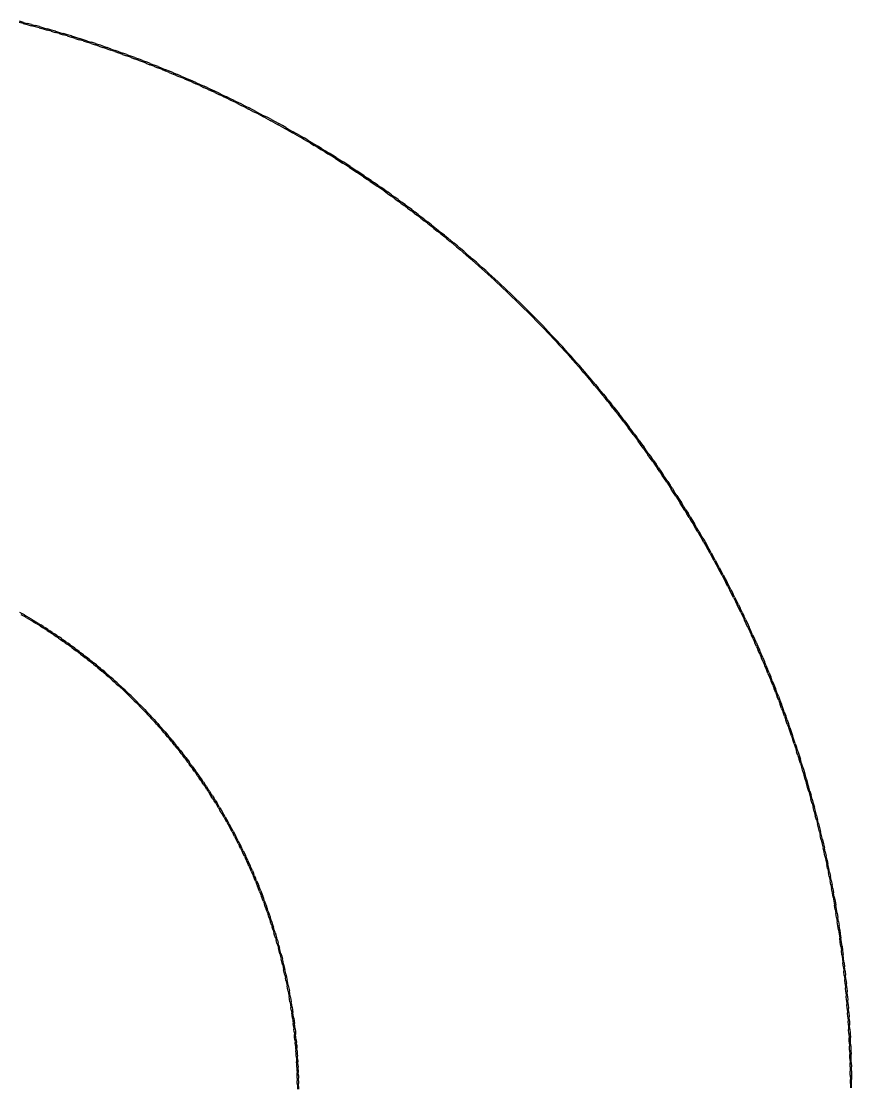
# Model space of a CAD drawing. Header units: metres. Extents: x 0.2 to 42.3, y 0.9 to 39.
# Drawn here: x 39.281 to 39.807, y 14.877 to 15.553 of the extents above; entities that cross this region are included whole.
import ezdxf

# ---------------------------------------------------------------- set-up
doc = ezdxf.new("R2010")
doc.units = ezdxf.units.M
doc.layers.add('BSA_MATERIAL_SECTION', color=7, linetype='Continuous')

msp = doc.modelspace()

# ---------------------------------------------------------------- linework, layer by layer
at = {"layer": 'BSA_MATERIAL_SECTION'}
for p, q in [((39.28204, 15.55239), (39.27948, 15.55306)), ((39.28184, 15.55162), (39.27928, 15.55228)), ((39.28184, 15.55162), (39.2844, 15.55096)), ((39.28204, 15.55239), (39.2846, 15.55173)), ((39.2844, 15.55096), (39.28695, 15.55028)), ((39.28716, 15.55105), (39.2846, 15.55173)), ((39.28951, 15.5496), (39.28695, 15.55028)), ((39.28716, 15.55105), (39.28972, 15.55037)), ((39.29206, 15.5489), (39.28951, 15.5496)), ((39.29227, 15.54967), (39.28972, 15.55037)), ((39.29206, 15.5489), (39.29461, 15.5482)), ((39.29227, 15.54967), (39.29482, 15.54897)), ((39.29461, 15.5482), (39.29715, 15.54748)), ((39.29482, 15.54897), (39.29737, 15.54825)), ((39.29969, 15.54676), (39.29715, 15.54748)), ((39.29991, 15.54753), (39.29737, 15.54825)), ((39.29969, 15.54676), (39.30223, 15.54602)), ((39.30245, 15.54679), (39.29991, 15.54753)), ((39.30245, 15.54679), (39.30499, 15.54605)), ((39.30477, 15.54528), (39.30223, 15.54602)), ((39.30477, 15.54528), (39.3073, 15.54452)), ((39.30499, 15.54605), (39.30753, 15.54529)), ((39.30983, 15.54376), (39.3073, 15.54452)), ((39.31007, 15.54453), (39.30753, 15.54529)), ((39.30983, 15.54376), (39.31236, 15.54299)), ((39.31259, 15.54375), (39.31007, 15.54453)), ((39.31489, 15.54221), (39.31236, 15.54299)), ((39.31259, 15.54375), (39.31512, 15.54297)), ((39.31489, 15.54221), (39.31741, 15.54142)), ((39.31512, 15.54297), (39.31765, 15.54218)), ((39.31993, 15.54062), (39.31741, 15.54142)), ((39.32017, 15.54138), (39.31765, 15.54218)), ((39.31993, 15.54062), (39.32244, 15.5398)), ((39.32269, 15.54057), (39.32017, 15.54138)), ((39.32496, 15.53899), (39.32244, 15.5398)), ((39.32269, 15.54057), (39.3252, 15.53975)), ((39.32772, 15.53891), (39.3252, 15.53975)), ((39.32496, 15.53899), (39.32746, 15.53816)), ((39.32997, 15.53732), (39.32746, 15.53816)), ((39.32772, 15.53891), (39.33023, 15.53808)), ((39.32997, 15.53732), (39.33247, 15.53647)), ((39.33273, 15.53723), (39.33023, 15.53808)), ((39.33498, 15.53562), (39.33247, 15.53647)), ((39.33273, 15.53723), (39.33524, 15.53637)), ((39.33498, 15.53562), (39.33747, 15.53474)), ((39.33773, 15.5355), (39.33524, 15.53637)), ((39.33997, 15.53387), (39.33747, 15.53474)), ((39.33773, 15.5355), (39.34023, 15.53463)), ((39.33997, 15.53387), (39.34245, 15.53298)), ((39.34272, 15.53374), (39.34023, 15.53463)), ((39.34494, 15.53209), (39.34245, 15.53298)), ((39.34272, 15.53374), (39.34522, 15.53284)), ((39.3477, 15.53193), (39.34522, 15.53284)), ((39.34494, 15.53209), (39.34743, 15.53118)), ((39.34991, 15.53027), (39.34743, 15.53118)), ((39.3477, 15.53193), (39.35019, 15.53102)), ((39.34991, 15.53027), (39.35238, 15.52935)), ((39.35266, 15.53009), (39.35019, 15.53102)), ((39.35486, 15.52842), (39.35238, 15.52935)), ((39.35266, 15.53009), (39.35514, 15.52917)), ((39.35486, 15.52842), (39.35732, 15.52747)), ((39.35761, 15.52822), (39.35514, 15.52917)), ((39.35979, 15.52652), (39.35732, 15.52747)), ((39.35761, 15.52822), (39.36008, 15.52727)), ((39.35979, 15.52652), (39.36225, 15.52556)), ((39.36255, 15.5263), (39.36008, 15.52727)), ((39.36255, 15.5263), (39.36501, 15.52534)), ((39.36471, 15.52459), (39.36225, 15.52556)), ((39.36471, 15.52459), (39.36717, 15.52361)), ((39.36746, 15.52435), (39.36501, 15.52534)), ((39.36962, 15.52263), (39.36717, 15.52361)), ((39.36746, 15.52435), (39.36992, 15.52337)), ((39.36962, 15.52263), (39.37207, 15.52162)), ((39.36992, 15.52337), (39.37237, 15.52236)), ((39.37451, 15.52062), (39.37207, 15.52162)), ((39.37482, 15.52136), (39.37237, 15.52236)), ((39.37451, 15.52062), (39.37695, 15.5196)), ((39.37726, 15.52034), (39.37482, 15.52136)), ((39.37939, 15.51858), (39.37695, 15.5196)), ((39.37726, 15.52034), (39.3797, 15.51932)), ((39.38213, 15.51828), (39.3797, 15.51932)), ((39.37939, 15.51858), (39.38182, 15.51754)), ((39.38425, 15.5165), (39.38182, 15.51754)), ((39.38213, 15.51828), (39.38457, 15.51724)), ((39.38425, 15.5165), (39.38667, 15.51545)), ((39.38457, 15.51724), (39.38699, 15.51618)), ((39.38909, 15.51439), (39.38667, 15.51545)), ((39.38942, 15.51512), (39.38699, 15.51618)), ((39.38909, 15.51439), (39.39151, 15.51331)), ((39.39183, 15.51404), (39.38942, 15.51512)), ((39.39392, 15.51224), (39.39151, 15.51331)), ((39.39183, 15.51404), (39.39425, 15.51297)), ((39.39392, 15.51224), (39.39633, 15.51114)), ((39.39425, 15.51297), (39.39666, 15.51187)), ((39.39873, 15.51005), (39.39633, 15.51114)), ((39.39907, 15.51078), (39.39666, 15.51187)), ((39.39873, 15.51005), (39.40113, 15.50894)), ((39.39907, 15.51078), (39.40147, 15.50966)), ((39.40353, 15.50782), (39.40113, 15.50894)), ((39.40387, 15.50855), (39.40147, 15.50966)), ((39.40353, 15.50782), (39.40592, 15.50669)), ((39.40626, 15.50742), (39.40387, 15.50855)), ((39.40831, 15.50556), (39.40592, 15.50669)), ((39.40626, 15.50742), (39.40865, 15.50629)), ((39.40831, 15.50556), (39.41069, 15.50442)), ((39.40865, 15.50629), (39.41104, 15.50514)), ((39.41307, 15.50327), (39.41069, 15.50442)), ((39.41342, 15.50399), (39.41104, 15.50514)), ((39.41307, 15.50327), (39.41544, 15.5021)), ((39.4158, 15.50282), (39.41342, 15.50399)), ((39.41781, 15.50094), (39.41544, 15.5021)), ((39.4158, 15.50282), (39.41817, 15.50165)), ((39.41781, 15.50094), (39.42018, 15.49975)), ((39.42054, 15.50047), (39.41817, 15.50165)), ((39.42254, 15.49857), (39.42018, 15.49975)), ((39.42054, 15.50047), (39.4229, 15.49928)), ((39.4229, 15.49928), (39.42526, 15.49808)), ((39.42254, 15.49857), (39.4249, 15.49737)), ((39.42725, 15.49616), (39.4249, 15.49737)), ((39.42762, 15.49688), (39.42526, 15.49808)), ((39.42725, 15.49616), (39.42959, 15.49495)), ((39.42996, 15.49565), (39.42762, 15.49688)), ((39.43194, 15.49373), (39.42959, 15.49495)), ((39.42996, 15.49565), (39.43231, 15.49443)), ((39.43194, 15.49373), (39.43428, 15.49249)), ((39.43231, 15.49443), (39.43465, 15.4932)), ((39.43661, 15.49125), (39.43428, 15.49249)), ((39.43699, 15.49196), (39.43465, 15.4932)), ((39.43932, 15.4907), (39.43699, 15.49196)), ((39.43661, 15.49125), (39.43894, 15.49)), ((39.44126, 15.48874), (39.43894, 15.49)), ((39.43932, 15.4907), (39.44165, 15.48944)), ((39.44126, 15.48874), (39.44358, 15.48747)), ((39.44165, 15.48944), (39.44397, 15.48817)), ((39.4459, 15.4862), (39.44358, 15.48747)), ((39.44629, 15.4869), (39.44397, 15.48817)), ((39.4459, 15.4862), (39.4482, 15.48491)), ((39.44859, 15.48561), (39.44629, 15.4869)), ((39.44859, 15.48561), (39.4509, 15.48431)), ((39.45051, 15.48362), (39.4482, 15.48491)), ((39.45051, 15.48362), (39.45281, 15.48231)), ((39.4509, 15.48431), (39.4532, 15.48301)), ((39.45511, 15.481), (39.45281, 15.48231)), ((39.4555, 15.4817), (39.4532, 15.48301)), ((39.45511, 15.481), (39.45739, 15.47968)), ((39.45779, 15.48037), (39.4555, 15.4817)), ((39.45968, 15.47835), (39.45739, 15.47968)), ((39.45779, 15.48037), (39.46008, 15.47905)), ((39.46236, 15.4777), (39.46008, 15.47905)), ((39.45968, 15.47835), (39.46196, 15.47701)), ((39.46424, 15.47567), (39.46196, 15.47701)), ((39.46236, 15.4777), (39.46464, 15.47636)), ((39.46424, 15.47567), (39.4665, 15.47431)), ((39.46464, 15.47636), (39.46691, 15.475)), ((39.46877, 15.47295), (39.4665, 15.47431)), ((39.46918, 15.47364), (39.46691, 15.475)), ((39.46877, 15.47295), (39.47103, 15.47158)), ((39.47144, 15.47226), (39.46918, 15.47364)), ((39.47144, 15.47226), (39.4737, 15.47088)), ((39.47328, 15.4702), (39.47103, 15.47158)), ((39.47328, 15.4702), (39.47553, 15.46881)), ((39.4737, 15.47088), (39.47595, 15.46949)), ((39.47778, 15.46742), (39.47553, 15.46881)), ((39.4782, 15.46809), (39.47595, 15.46949)), ((39.48001, 15.46601), (39.47778, 15.46742)), ((39.48044, 15.46668), (39.4782, 15.46809)), ((39.48001, 15.46601), (39.48225, 15.4646)), ((39.48044, 15.46668), (39.48268, 15.46527)), ((39.48268, 15.46527), (39.4849, 15.46384)), ((39.48225, 15.4646), (39.48447, 15.46317)), ((39.4867, 15.46174), (39.48447, 15.46317)), ((39.48713, 15.46241), (39.4849, 15.46384)), ((39.48891, 15.4603), (39.4867, 15.46174)), ((39.48935, 15.46097), (39.48713, 15.46241)), ((39.48891, 15.4603), (39.49113, 15.45886)), ((39.48935, 15.46097), (39.49157, 15.45952)), ((39.49113, 15.45886), (39.49333, 15.4574)), ((39.49157, 15.45952), (39.49377, 15.45806)), ((39.49553, 15.45594), (39.49333, 15.4574)), ((39.49598, 15.4566), (39.49377, 15.45806)), ((39.49772, 15.45446), (39.49553, 15.45594)), ((39.49817, 15.45512), (39.49598, 15.4566)), ((39.49772, 15.45446), (39.49992, 15.45298)), ((39.49817, 15.45512), (39.50037, 15.45364)), ((39.5021, 15.45149), (39.49992, 15.45298)), ((39.50255, 15.45215), (39.50037, 15.45364)), ((39.5021, 15.45149), (39.50428, 15.45)), ((39.50255, 15.45215), (39.50473, 15.45065)), ((39.50428, 15.45), (39.50645, 15.44849)), ((39.50691, 15.44914), (39.50473, 15.45065)), ((39.50862, 15.44698), (39.50645, 15.44849)), ((39.50691, 15.44914), (39.50908, 15.44763)), ((39.51078, 15.44545), (39.50862, 15.44698)), ((39.51124, 15.4461), (39.50908, 15.44763)), ((39.51078, 15.44545), (39.51293, 15.44392)), ((39.51124, 15.4461), (39.5134, 15.44458)), ((39.51293, 15.44392), (39.51508, 15.44238)), ((39.51555, 15.44303), (39.5134, 15.44458)), ((39.51723, 15.44084), (39.51508, 15.44238)), ((39.51555, 15.44303), (39.5177, 15.44149)), ((39.51723, 15.44084), (39.51936, 15.43928)), ((39.51983, 15.43993), (39.5177, 15.44149)), ((39.5215, 15.43772), (39.51936, 15.43928)), ((39.51983, 15.43993), (39.52197, 15.43837)), ((39.5241, 15.43679), (39.52197, 15.43837)), ((39.5215, 15.43772), (39.52362, 15.43615)), ((39.52574, 15.43457), (39.52362, 15.43615)), ((39.5241, 15.43679), (39.52622, 15.43521)), ((39.52574, 15.43457), (39.52785, 15.43298)), ((39.52834, 15.43362), (39.52622, 15.43521)), ((39.52997, 15.43139), (39.52785, 15.43298)), ((39.52834, 15.43362), (39.53045, 15.43203)), ((39.52997, 15.43139), (39.53206, 15.42979)), ((39.53255, 15.43042), (39.53045, 15.43203)), ((39.53416, 15.42818), (39.53206, 15.42979)), ((39.53255, 15.43042), (39.53465, 15.42881)), ((39.53416, 15.42818), (39.53625, 15.42656)), ((39.53674, 15.42719), (39.53465, 15.42881)), ((39.53834, 15.42493), (39.53625, 15.42656)), ((39.53674, 15.42719), (39.53883, 15.42556)), ((39.53834, 15.42493), (39.54041, 15.4233)), ((39.54091, 15.42392), (39.53883, 15.42556)), ((39.54249, 15.42166), (39.54041, 15.4233)), ((39.54091, 15.42392), (39.54298, 15.42228)), ((39.54249, 15.42166), (39.54455, 15.42001)), ((39.54298, 15.42228), (39.54505, 15.42063)), ((39.54661, 15.41835), (39.54455, 15.42001)), ((39.54711, 15.41897), (39.54505, 15.42063)), ((39.54661, 15.41835), (39.54866, 15.41668)), ((39.54916, 15.4173), (39.54711, 15.41897)), ((39.55071, 15.41501), (39.54866, 15.41668)), ((39.54916, 15.4173), (39.55122, 15.41563)), ((39.55071, 15.41501), (39.55275, 15.41333)), ((39.55326, 15.41395), (39.55122, 15.41563)), ((39.55478, 15.41164), (39.55275, 15.41333)), ((39.55326, 15.41395), (39.55529, 15.41226)), ((39.55681, 15.40994), (39.55478, 15.41164)), ((39.55732, 15.41056), (39.55529, 15.41226)), ((39.55681, 15.40994), (39.55883, 15.40824)), ((39.55732, 15.41056), (39.55935, 15.40886)), ((39.55883, 15.40824), (39.56084, 15.40653)), ((39.56136, 15.40714), (39.55935, 15.40886)), ((39.56285, 15.40481), (39.56084, 15.40653)), ((39.56136, 15.40714), (39.56337, 15.40542)), ((39.56285, 15.40481), (39.56485, 15.40308)), ((39.56337, 15.40542), (39.56537, 15.40369)), ((39.56685, 15.40135), (39.56485, 15.40308)), ((39.56738, 15.40196), (39.56537, 15.40369)), ((39.56685, 15.40135), (39.56883, 15.39961)), ((39.56936, 15.40021), (39.56738, 15.40196)), ((39.57082, 15.39786), (39.56883, 15.39961)), ((39.56936, 15.40021), (39.57135, 15.39846)), ((39.57082, 15.39786), (39.57279, 15.3961)), ((39.57135, 15.39846), (39.57332, 15.3967)), ((39.57476, 15.39434), (39.57279, 15.3961)), ((39.5753, 15.39494), (39.57332, 15.3967)), ((39.57476, 15.39434), (39.57672, 15.39257)), ((39.57726, 15.39316), (39.5753, 15.39494)), ((39.57868, 15.39079), (39.57672, 15.39257)), ((39.57726, 15.39316), (39.57922, 15.39138)), ((39.57868, 15.39079), (39.58062, 15.389)), ((39.58117, 15.38959), (39.57922, 15.39138)), ((39.58257, 15.38721), (39.58062, 15.389)), ((39.58117, 15.38959), (39.58311, 15.3878)), ((39.58257, 15.38721), (39.5845, 15.38541)), ((39.58311, 15.3878), (39.58505, 15.38599)), ((39.58643, 15.38361), (39.5845, 15.38541)), ((39.58698, 15.38419), (39.58505, 15.38599)), ((39.5889, 15.38237), (39.58698, 15.38419)), ((39.58643, 15.38361), (39.58835, 15.38179)), ((39.59027, 15.37997), (39.58835, 15.38179)), ((39.5889, 15.38237), (39.59082, 15.38055)), ((39.59027, 15.37997), (39.59217, 15.37813)), ((39.59082, 15.38055), (39.59273, 15.37871)), ((39.59408, 15.3763), (39.59217, 15.37813)), ((39.59463, 15.37687), (39.59273, 15.37871)), ((39.59408, 15.3763), (39.59597, 15.37445)), ((39.59463, 15.37687), (39.59653, 15.37502)), ((39.59786, 15.3726), (39.59597, 15.37445)), ((39.59842, 15.37317), (39.59653, 15.37502)), ((39.59786, 15.3726), (39.59973, 15.37074)), ((39.6003, 15.37131), (39.59842, 15.37317)), ((39.60161, 15.36888), (39.59973, 15.37074)), ((39.6003, 15.37131), (39.60217, 15.36945)), ((39.60161, 15.36888), (39.60347, 15.36701)), ((39.60404, 15.36757), (39.60217, 15.36945)), ((39.60533, 15.36513), (39.60347, 15.36701)), ((39.60404, 15.36757), (39.6059, 15.36569)), ((39.60718, 15.36324), (39.60533, 15.36513)), ((39.6059, 15.36569), (39.60775, 15.3638)), ((39.6096, 15.36191), (39.60775, 15.3638)), ((39.60718, 15.36324), (39.60903, 15.36135)), ((39.60903, 15.36135), (39.61086, 15.35944)), ((39.61144, 15.36), (39.6096, 15.36191)), ((39.61269, 15.35754), (39.61086, 15.35944)), ((39.61144, 15.36), (39.61327, 15.35809)), ((39.61451, 15.35562), (39.61269, 15.35754)), ((39.61327, 15.35809), (39.61509, 15.35617)), ((39.61451, 15.35562), (39.61633, 15.35371)), ((39.61691, 15.35425), (39.61509, 15.35617)), ((39.61633, 15.35371), (39.61814, 15.35177)), ((39.61872, 15.35232), (39.61691, 15.35425)), ((39.61994, 15.34984), (39.61814, 15.35177)), ((39.61872, 15.35232), (39.62053, 15.35039)), ((39.62232, 15.34844), (39.62053, 15.35039)), ((39.61994, 15.34984), (39.62173, 15.3479)), ((39.62352, 15.34595), (39.62173, 15.3479)), ((39.62232, 15.34844), (39.62411, 15.34649)), ((39.6253, 15.34399), (39.62352, 15.34595)), ((39.62589, 15.34453), (39.62411, 15.34649)), ((39.6253, 15.34399), (39.62707, 15.34204)), ((39.62589, 15.34453), (39.62767, 15.34257)), ((39.62707, 15.34204), (39.62883, 15.34006)), ((39.62767, 15.34257), (39.62943, 15.3406)), ((39.63059, 15.33809), (39.62883, 15.34006)), ((39.63119, 15.33862), (39.62943, 15.3406)), ((39.63234, 15.33611), (39.63059, 15.33809)), ((39.63119, 15.33862), (39.63294, 15.33664)), ((39.63468, 15.33465), (39.63294, 15.33664)), ((39.63234, 15.33611), (39.63408, 15.33412)), ((39.63408, 15.33412), (39.63581, 15.33212)), ((39.63642, 15.33265), (39.63468, 15.33465)), ((39.63754, 15.33013), (39.63581, 15.33212)), ((39.63642, 15.33265), (39.63815, 15.33065)), ((39.63926, 15.32811), (39.63754, 15.33013)), ((39.63987, 15.32863), (39.63815, 15.33065)), ((39.63926, 15.32811), (39.64097, 15.3261)), ((39.63987, 15.32863), (39.64158, 15.32662)), ((39.64097, 15.3261), (39.64267, 15.32408)), ((39.64328, 15.32459), (39.64158, 15.32662)), ((39.64437, 15.32206), (39.64267, 15.32408)), ((39.64328, 15.32459), (39.64499, 15.32257)), ((39.64606, 15.32002), (39.64437, 15.32206)), ((39.64499, 15.32257), (39.64667, 15.32053)), ((39.64606, 15.32002), (39.64774, 15.31798)), ((39.64836, 15.31849), (39.64667, 15.32053)), ((39.64774, 15.31798), (39.64941, 15.31593)), ((39.65003, 15.31644), (39.64836, 15.31849)), ((39.65003, 15.31644), (39.6517, 15.31439)), ((39.65108, 15.31388), (39.64941, 15.31593)), ((39.65273, 15.31182), (39.65108, 15.31388)), ((39.65336, 15.31232), (39.6517, 15.31439)), ((39.65273, 15.31182), (39.65439, 15.30976)), ((39.65336, 15.31232), (39.65501, 15.31026)), ((39.65602, 15.30768), (39.65439, 15.30976)), ((39.65665, 15.30818), (39.65501, 15.31026)), ((39.65602, 15.30768), (39.65766, 15.30561)), ((39.65665, 15.30818), (39.65829, 15.3061)), ((39.65766, 15.30561), (39.65928, 15.30352)), ((39.65829, 15.3061), (39.65992, 15.30401)), ((39.66091, 15.30144), (39.65928, 15.30352)), ((39.66154, 15.30192), (39.65992, 15.30401)), ((39.66251, 15.29934), (39.66091, 15.30144)), ((39.66315, 15.29982), (39.66154, 15.30192)), ((39.66251, 15.29934), (39.66412, 15.29724)), ((39.66315, 15.29982), (39.66476, 15.29772)), ((39.66412, 15.29724), (39.66571, 15.29513)), ((39.66476, 15.29772), (39.66635, 15.29561)), ((39.6673, 15.29302), (39.66571, 15.29513)), ((39.66794, 15.29349), (39.66635, 15.29561)), ((39.66887, 15.29089), (39.6673, 15.29302)), ((39.66952, 15.29137), (39.66794, 15.29349)), ((39.66887, 15.29089), (39.67045, 15.28877)), ((39.66952, 15.29137), (39.67109, 15.28924)), ((39.67265, 15.28711), (39.67109, 15.28924)), ((39.67045, 15.28877), (39.67201, 15.28664)), ((39.67357, 15.2845), (39.67201, 15.28664)), ((39.67265, 15.28711), (39.67421, 15.28497)), ((39.67511, 15.28235), (39.67357, 15.2845)), ((39.67421, 15.28497), (39.67576, 15.28282)), ((39.67511, 15.28235), (39.67665, 15.28021)), ((39.6773, 15.28067), (39.67576, 15.28282)), ((39.67665, 15.28021), (39.67818, 15.27805)), ((39.67883, 15.27851), (39.6773, 15.28067)), ((39.6797, 15.27589), (39.67818, 15.27805)), ((39.67883, 15.27851), (39.68036, 15.27635)), ((39.68121, 15.27372), (39.6797, 15.27589)), ((39.68187, 15.27418), (39.68036, 15.27635)), ((39.68121, 15.27372), (39.68272, 15.27155)), ((39.68187, 15.27418), (39.68338, 15.27201)), ((39.68272, 15.27155), (39.68422, 15.26937)), ((39.68488, 15.26982), (39.68338, 15.27201)), ((39.68571, 15.26719), (39.68422, 15.26937)), ((39.68488, 15.26982), (39.68637, 15.26764)), ((39.68571, 15.26719), (39.68719, 15.265)), ((39.68637, 15.26764), (39.68785, 15.26544)), ((39.68866, 15.26281), (39.68719, 15.265)), ((39.68933, 15.26325), (39.68785, 15.26544)), ((39.69012, 15.2606), (39.68866, 15.26281)), ((39.69079, 15.26104), (39.68933, 15.26325)), ((39.69012, 15.2606), (39.69158, 15.2584)), ((39.69079, 15.26104), (39.69225, 15.25884)), ((39.69158, 15.2584), (39.69303, 15.25618)), ((39.6937, 15.25662), (39.69225, 15.25884)), ((39.69447, 15.25397), (39.69303, 15.25618)), ((39.6937, 15.25662), (39.69514, 15.2544)), ((39.6959, 15.25175), (39.69447, 15.25397)), ((39.69657, 15.25218), (39.69514, 15.2544)), ((39.6959, 15.25175), (39.69732, 15.24952)), ((39.69657, 15.25218), (39.698, 15.24995)), ((39.69732, 15.24952), (39.69873, 15.24728)), ((39.698, 15.24995), (39.69941, 15.24771)), ((39.70014, 15.24505), (39.69873, 15.24728)), ((39.70082, 15.24547), (39.69941, 15.24771)), ((39.70154, 15.2428), (39.70014, 15.24505)), ((39.70222, 15.24322), (39.70082, 15.24547)), ((39.70154, 15.2428), (39.70293, 15.24056)), ((39.70222, 15.24322), (39.70361, 15.24098)), ((39.7043, 15.2383), (39.70293, 15.24056)), ((39.70499, 15.23872), (39.70361, 15.24098)), ((39.7043, 15.2383), (39.70568, 15.23604)), ((39.70499, 15.23872), (39.70637, 15.23646)), ((39.70568, 15.23604), (39.70704, 15.23378)), ((39.70637, 15.23646), (39.70773, 15.23419)), ((39.7084, 15.23151), (39.70704, 15.23378)), ((39.70909, 15.23192), (39.70773, 15.23419)), ((39.70974, 15.22923), (39.7084, 15.23151)), ((39.71043, 15.22964), (39.70909, 15.23192)), ((39.70974, 15.22923), (39.71108, 15.22695)), ((39.71043, 15.22964), (39.71177, 15.22736)), ((39.71108, 15.22695), (39.71241, 15.22467)), ((39.7131, 15.22507), (39.71177, 15.22736)), ((39.71373, 15.22238), (39.71241, 15.22467)), ((39.7131, 15.22507), (39.71442, 15.22278)), ((39.71373, 15.22238), (39.71504, 15.22008)), ((39.71442, 15.22278), (39.71573, 15.22048)), ((39.71634, 15.21778), (39.71504, 15.22008)), ((39.71704, 15.21818), (39.71573, 15.22048)), ((39.71763, 15.21548), (39.71634, 15.21778)), ((39.71833, 15.21587), (39.71704, 15.21818)), ((39.71763, 15.21548), (39.71892, 15.21317)), ((39.71833, 15.21587), (39.71962, 15.21356)), ((39.7202, 15.21085), (39.71892, 15.21317)), ((39.7209, 15.21124), (39.71962, 15.21356)), ((39.7202, 15.21085), (39.72147, 15.20854)), ((39.7209, 15.21124), (39.72217, 15.20892)), ((39.72147, 15.20854), (39.72272, 15.20621)), ((39.72343, 15.20659), (39.72217, 15.20892)), ((39.72398, 15.20388), (39.72272, 15.20621)), ((39.72343, 15.20659), (39.72468, 15.20426)), ((39.72522, 15.20155), (39.72398, 15.20388)), ((39.72592, 15.20192), (39.72468, 15.20426)), ((39.72522, 15.20155), (39.72645, 15.19921)), ((39.72592, 15.20192), (39.72716, 15.19958)), ((39.72645, 15.19921), (39.72767, 15.19687)), ((39.72716, 15.19958), (39.72838, 15.19724)), ((39.72889, 15.19452), (39.72767, 15.19687)), ((39.7296, 15.19489), (39.72838, 15.19724)), ((39.72889, 15.19452), (39.73009, 15.19217)), ((39.73081, 15.19253), (39.7296, 15.19489)), ((39.7313, 15.18981), (39.73009, 15.19217)), ((39.73081, 15.19253), (39.73201, 15.19018)), ((39.73248, 15.18745), (39.7313, 15.18981)), ((39.73319, 15.18781), (39.73201, 15.19018)), ((39.73319, 15.18781), (39.73438, 15.18544)), ((39.73248, 15.18745), (39.73366, 15.18509)), ((39.73366, 15.18509), (39.73483, 15.18272)), ((39.73555, 15.18307), (39.73438, 15.18544)), ((39.736, 15.18034), (39.73483, 15.18272)), ((39.73555, 15.18307), (39.73671, 15.18069)), ((39.27962, 15.17817), (39.28113, 15.1773)), ((39.28223, 15.17574), (39.28073, 15.17661)), ((39.28264, 15.17643), (39.28113, 15.1773)), ((39.28373, 15.17486), (39.28223, 15.17574)), ((39.28264, 15.17643), (39.28414, 15.17555)), ((39.28373, 15.17486), (39.28523, 15.17398)), ((39.28564, 15.17467), (39.28414, 15.17555)), ((39.28713, 15.17377), (39.28564, 15.17467)), ((39.73714, 15.17796), (39.736, 15.18034)), ((39.73786, 15.17831), (39.73671, 15.18069)), ((39.73714, 15.17796), (39.73829, 15.17558)), ((39.73786, 15.17831), (39.73901, 15.17593)), ((39.73829, 15.17558), (39.73942, 15.17319)), ((39.74014, 15.17353), (39.73901, 15.17593)), ((39.28523, 15.17398), (39.28671, 15.17309)), ((39.2882, 15.17219), (39.28671, 15.17309)), ((39.28713, 15.17377), (39.28862, 15.17287)), ((39.2882, 15.17219), (39.28968, 15.17128)), ((39.28862, 15.17287), (39.2901, 15.17196)), ((39.29116, 15.17037), (39.28968, 15.17128)), ((39.29158, 15.17105), (39.2901, 15.17196)), ((39.29263, 15.16945), (39.29116, 15.17037)), ((39.29158, 15.17105), (39.29305, 15.17012)), ((39.29263, 15.16945), (39.2941, 15.16852)), ((39.29453, 15.1692), (39.29305, 15.17012)), ((39.2941, 15.16852), (39.29556, 15.16758)), ((39.29453, 15.1692), (39.29599, 15.16826)), ((39.29702, 15.16664), (39.29556, 15.16758)), ((39.29745, 15.16731), (39.29599, 15.16826)), ((39.29745, 15.16731), (39.29891, 15.16636)), ((39.74055, 15.1708), (39.73942, 15.17319)), ((39.74014, 15.17353), (39.74128, 15.17114)), ((39.74166, 15.16841), (39.74055, 15.1708)), ((39.74128, 15.17114), (39.74239, 15.16874)), ((39.74166, 15.16841), (39.74278, 15.16601)), ((39.7435, 15.16634), (39.74239, 15.16874)), ((39.29702, 15.16664), (39.29847, 15.16569)), ((39.29992, 15.16474), (39.29847, 15.16569)), ((39.30036, 15.1654), (39.29891, 15.16636)), ((39.30136, 15.16377), (39.29992, 15.16474)), ((39.30036, 15.1654), (39.3018, 15.16443)), ((39.30136, 15.16377), (39.3028, 15.1628)), ((39.30325, 15.16346), (39.3018, 15.16443)), ((39.30423, 15.16182), (39.3028, 15.1628)), ((39.30325, 15.16346), (39.30468, 15.16248)), ((39.30423, 15.16182), (39.30566, 15.16084)), ((39.30612, 15.16149), (39.30468, 15.16248)), ((39.30566, 15.16084), (39.30708, 15.15984)), ((39.30612, 15.16149), (39.30754, 15.1605)), ((39.30897, 15.1595), (39.30754, 15.1605)), ((39.74278, 15.16601), (39.74387, 15.1636)), ((39.7446, 15.16393), (39.7435, 15.16634)), ((39.74496, 15.1612), (39.74387, 15.1636)), ((39.7446, 15.16393), (39.74569, 15.16152)), ((39.74496, 15.1612), (39.74604, 15.15878)), ((39.74677, 15.15911), (39.74569, 15.16152)), ((39.3085, 15.15884), (39.30708, 15.15984)), ((39.3085, 15.15884), (39.30991, 15.15783)), ((39.30897, 15.1595), (39.31038, 15.15848)), ((39.31133, 15.15682), (39.30991, 15.15783)), ((39.31179, 15.15747), (39.31038, 15.15848)), ((39.31273, 15.1558), (39.31133, 15.15682)), ((39.31179, 15.15747), (39.3132, 15.15644)), ((39.31273, 15.1558), (39.31413, 15.15477)), ((39.3146, 15.15542), (39.3132, 15.15644)), ((39.31413, 15.15477), (39.31552, 15.15374)), ((39.3146, 15.15542), (39.316, 15.15438)), ((39.31691, 15.1527), (39.31552, 15.15374)), ((39.31739, 15.15334), (39.316, 15.15438)), ((39.74711, 15.15637), (39.74604, 15.15878)), ((39.74677, 15.15911), (39.74785, 15.15669)), ((39.74711, 15.15637), (39.74817, 15.15394)), ((39.74785, 15.15669), (39.74891, 15.15426)), ((39.74923, 15.15152), (39.74817, 15.15394)), ((39.74996, 15.15184), (39.74891, 15.15426)), ((39.31829, 15.15164), (39.31691, 15.1527)), ((39.31739, 15.15334), (39.31878, 15.15228)), ((39.31829, 15.15164), (39.31967, 15.15059)), ((39.32016, 15.15123), (39.31878, 15.15228)), ((39.31967, 15.15059), (39.32104, 15.14953)), ((39.32016, 15.15123), (39.32153, 15.15016)), ((39.32241, 15.14846), (39.32104, 15.14953)), ((39.32291, 15.14909), (39.32153, 15.15016)), ((39.32241, 15.14846), (39.32377, 15.14738)), ((39.32427, 15.14801), (39.32291, 15.14909)), ((39.32513, 15.1463), (39.32377, 15.14738)), ((39.32427, 15.14801), (39.32563, 15.14693)), ((39.32563, 15.14693), (39.32698, 15.14583)), ((39.74923, 15.15152), (39.75027, 15.14909)), ((39.751, 15.14941), (39.74996, 15.15184)), ((39.75131, 15.14666), (39.75027, 15.14909)), ((39.751, 15.14941), (39.75204, 15.14697)), ((39.75307, 15.14453), (39.75204, 15.14697)), ((39.32648, 15.14521), (39.32513, 15.1463)), ((39.32648, 15.14521), (39.32783, 15.14412)), ((39.32833, 15.14474), (39.32698, 15.14583)), ((39.32917, 15.14301), (39.32783, 15.14412)), ((39.32833, 15.14474), (39.32968, 15.14363)), ((39.32917, 15.14301), (39.3305, 15.1419)), ((39.33102, 15.14252), (39.32968, 15.14363)), ((39.3305, 15.1419), (39.33183, 15.14078)), ((39.33102, 15.14252), (39.33235, 15.1414)), ((39.33316, 15.13967), (39.33183, 15.14078)), ((39.33368, 15.14027), (39.33235, 15.1414)), ((39.33499, 15.13914), (39.33368, 15.14027)), ((39.75131, 15.14666), (39.75233, 15.14422)), ((39.75335, 15.14178), (39.75233, 15.14422)), ((39.75307, 15.14453), (39.75409, 15.14209)), ((39.75435, 15.13934), (39.75335, 15.14178)), ((39.75509, 15.13964), (39.75409, 15.14209)), ((39.33447, 15.13853), (39.33316, 15.13967)), ((39.33447, 15.13853), (39.33579, 15.1374)), ((39.33499, 15.13914), (39.33631, 15.138)), ((39.33709, 15.13625), (39.33579, 15.1374)), ((39.33631, 15.138), (39.33762, 15.13686)), ((39.33709, 15.13625), (39.3384, 15.13511)), ((39.33893, 15.13571), (39.33762, 15.13686)), ((39.3384, 15.13511), (39.33969, 15.13395)), ((39.33893, 15.13571), (39.34022, 15.13455)), ((39.34098, 15.13279), (39.33969, 15.13395)), ((39.34152, 15.13339), (39.34022, 15.13455)), ((39.75435, 15.13934), (39.75535, 15.13689)), ((39.75509, 15.13964), (39.7561, 15.13719)), ((39.75535, 15.13689), (39.75634, 15.13444)), ((39.75708, 15.13474), (39.7561, 15.13719)), ((39.75732, 15.13199), (39.75634, 15.13444)), ((39.75708, 15.13474), (39.75806, 15.13228)), ((39.34098, 15.13279), (39.34226, 15.13162)), ((39.3428, 15.13221), (39.34152, 15.13339)), ((39.34354, 15.13045), (39.34226, 15.13162)), ((39.3428, 15.13221), (39.34409, 15.13104)), ((39.34481, 15.12927), (39.34354, 15.13045)), ((39.34409, 15.13104), (39.34536, 15.12985)), ((39.34481, 15.12927), (39.34608, 15.12808)), ((39.34663, 15.12866), (39.34536, 15.12985)), ((39.34734, 15.12689), (39.34608, 15.12808)), ((39.34663, 15.12866), (39.34789, 15.12746)), ((39.34734, 15.12689), (39.3486, 15.12569)), ((39.34915, 15.12627), (39.34789, 15.12746)), ((39.75732, 15.13199), (39.75829, 15.12953)), ((39.75806, 15.13228), (39.75903, 15.12982)), ((39.75925, 15.12707), (39.75829, 15.12953)), ((39.76, 15.12735), (39.75903, 15.12982)), ((39.75925, 15.12707), (39.7602, 15.1246)), ((39.76095, 15.12488), (39.76, 15.12735)), ((39.34984, 15.12448), (39.3486, 15.12569)), ((39.3504, 15.12505), (39.34915, 15.12627)), ((39.34984, 15.12448), (39.35109, 15.12327)), ((39.3504, 15.12505), (39.35165, 15.12384)), ((39.35232, 15.12205), (39.35109, 15.12327)), ((39.35165, 15.12384), (39.35288, 15.12262)), ((39.35232, 15.12205), (39.35356, 15.12083)), ((39.35412, 15.12139), (39.35288, 15.12262)), ((39.35478, 15.11959), (39.35356, 15.12083)), ((39.35534, 15.12016), (39.35412, 15.12139)), ((39.35534, 15.12016), (39.35657, 15.11892)), ((39.76114, 15.12213), (39.7602, 15.1246)), ((39.76095, 15.12488), (39.76189, 15.12241)), ((39.76114, 15.12213), (39.76207, 15.11965)), ((39.76189, 15.12241), (39.76282, 15.11994)), ((39.76375, 15.11746), (39.76282, 15.11994)), ((39.35478, 15.11959), (39.356, 15.11836)), ((39.35721, 15.11712), (39.356, 15.11836)), ((39.35657, 15.11892), (39.35778, 15.11767)), ((39.35721, 15.11712), (39.35842, 15.11587)), ((39.35899, 15.11642), (39.35778, 15.11767)), ((39.35961, 15.11461), (39.35842, 15.11587)), ((39.35899, 15.11642), (39.36019, 15.11516)), ((39.35961, 15.11461), (39.36081, 15.11335)), ((39.36139, 15.1139), (39.36019, 15.11516)), ((39.36199, 15.11209), (39.36081, 15.11335)), ((39.36139, 15.1139), (39.36258, 15.11263)), ((39.763, 15.11718), (39.76207, 15.11965)), ((39.763, 15.11718), (39.76391, 15.1147)), ((39.76466, 15.11497), (39.76375, 15.11746)), ((39.76482, 15.11222), (39.76391, 15.1147)), ((39.76466, 15.11497), (39.76557, 15.11249)), ((39.36199, 15.11209), (39.36318, 15.11082)), ((39.36376, 15.11136), (39.36258, 15.11263)), ((39.36435, 15.10953), (39.36318, 15.11082)), ((39.36494, 15.11007), (39.36376, 15.11136)), ((39.36435, 15.10953), (39.36552, 15.10825)), ((39.36494, 15.11007), (39.36611, 15.10879)), ((39.36668, 15.10696), (39.36552, 15.10825)), ((39.36727, 15.1075), (39.36611, 15.10879)), ((39.36668, 15.10696), (39.36784, 15.10567)), ((39.36727, 15.1075), (39.36843, 15.1062)), ((39.76482, 15.11222), (39.76571, 15.10973)), ((39.76646, 15.11), (39.76557, 15.11249)), ((39.7666, 15.10724), (39.76571, 15.10973)), ((39.76646, 15.11), (39.76735, 15.10751)), ((39.7666, 15.10724), (39.76747, 15.10474)), ((39.76823, 15.10501), (39.76735, 15.10751)), ((39.36898, 15.10436), (39.36784, 15.10567)), ((39.36843, 15.1062), (39.36958, 15.10489)), ((39.36898, 15.10436), (39.37013, 15.10306)), ((39.37073, 15.10359), (39.36958, 15.10489)), ((39.37126, 15.10174), (39.37013, 15.10306)), ((39.37187, 15.10227), (39.37073, 15.10359)), ((39.37126, 15.10174), (39.37239, 15.10043)), ((39.37187, 15.10227), (39.373, 15.10095)), ((39.37351, 15.0991), (39.37239, 15.10043)), ((39.373, 15.10095), (39.37412, 15.09962)), ((39.37525, 15.09829), (39.37412, 15.09962)), ((39.76834, 15.10225), (39.76747, 15.10474)), ((39.76823, 15.10501), (39.7691, 15.10251)), ((39.7692, 15.09975), (39.76834, 15.10225)), ((39.7691, 15.10251), (39.76995, 15.1)), ((39.7692, 15.09975), (39.77005, 15.09724)), ((39.77081, 15.0975), (39.76995, 15.1)), ((39.37351, 15.0991), (39.37463, 15.09778)), ((39.37574, 15.09644), (39.37463, 15.09778)), ((39.37635, 15.09695), (39.37525, 15.09829)), ((39.37574, 15.09644), (39.37684, 15.0951)), ((39.37635, 15.09695), (39.37746, 15.09561)), ((39.37794, 15.09375), (39.37684, 15.0951)), ((39.37746, 15.09561), (39.37856, 15.09426)), ((39.37794, 15.09375), (39.37903, 15.0924)), ((39.37965, 15.0929), (39.37856, 15.09426)), ((39.37965, 15.0929), (39.38074, 15.09154)), ((39.77088, 15.09474), (39.77005, 15.09724)), ((39.77164, 15.09499), (39.77081, 15.0975)), ((39.77088, 15.09474), (39.77172, 15.09223)), ((39.77164, 15.09499), (39.77248, 15.09248)), ((39.38011, 15.09104), (39.37903, 15.0924)), ((39.38011, 15.09104), (39.38119, 15.08968)), ((39.38182, 15.09018), (39.38074, 15.09154)), ((39.38225, 15.08831), (39.38119, 15.08968)), ((39.38182, 15.09018), (39.38289, 15.08881)), ((39.38225, 15.08831), (39.38332, 15.08694)), ((39.38395, 15.08743), (39.38289, 15.08881)), ((39.38437, 15.08556), (39.38332, 15.08694)), ((39.38501, 15.08605), (39.38395, 15.08743)), ((39.38501, 15.08605), (39.38606, 15.08467)), ((39.77172, 15.09223), (39.77253, 15.08971)), ((39.77329, 15.08996), (39.77248, 15.09248)), ((39.77335, 15.0872), (39.77253, 15.08971)), ((39.77329, 15.08996), (39.77411, 15.08744)), ((39.77335, 15.0872), (39.77414, 15.08468)), ((39.77411, 15.08744), (39.77491, 15.08492)), ((39.38437, 15.08556), (39.38542, 15.08418)), ((39.38646, 15.08279), (39.38542, 15.08418)), ((39.38606, 15.08467), (39.3871, 15.08327)), ((39.38646, 15.08279), (39.3875, 15.0814)), ((39.38814, 15.08188), (39.3871, 15.08327)), ((39.38853, 15.08), (39.3875, 15.0814)), ((39.38917, 15.08047), (39.38814, 15.08188)), ((39.38853, 15.08), (39.38955, 15.0786)), ((39.38917, 15.08047), (39.3902, 15.07907)), ((39.77494, 15.08216), (39.77414, 15.08468)), ((39.7757, 15.0824), (39.77491, 15.08492)), ((39.77494, 15.08216), (39.77571, 15.07963)), ((39.77648, 15.07987), (39.7757, 15.0824)), ((39.77649, 15.07711), (39.77571, 15.07963)), ((39.77648, 15.07987), (39.77726, 15.07734)), ((39.39056, 15.07719), (39.38955, 15.0786)), ((39.3902, 15.07907), (39.39121, 15.07765)), ((39.39056, 15.07719), (39.39157, 15.07578)), ((39.39222, 15.07624), (39.39121, 15.07765)), ((39.39257, 15.07435), (39.39157, 15.07578)), ((39.39322, 15.07481), (39.39222, 15.07624)), ((39.39257, 15.07435), (39.39356, 15.07293)), ((39.39322, 15.07481), (39.39422, 15.07339)), ((39.39455, 15.0715), (39.39356, 15.07293)), ((39.39422, 15.07339), (39.39521, 15.07195)), ((39.77649, 15.07711), (39.77725, 15.07457)), ((39.77801, 15.07204), (39.77725, 15.07457)), ((39.77726, 15.07734), (39.77802, 15.0748)), ((39.77877, 15.07227), (39.77802, 15.0748)), ((39.39455, 15.0715), (39.39553, 15.07007)), ((39.39619, 15.07052), (39.39521, 15.07195)), ((39.3965, 15.06863), (39.39553, 15.07007)), ((39.39619, 15.07052), (39.39716, 15.06908)), ((39.3965, 15.06863), (39.39746, 15.06719)), ((39.39813, 15.06763), (39.39716, 15.06908)), ((39.39842, 15.06574), (39.39746, 15.06719)), ((39.39813, 15.06763), (39.39909, 15.06618)), ((39.40004, 15.06472), (39.39909, 15.06618)), ((39.77801, 15.07204), (39.77875, 15.0695)), ((39.77948, 15.06697), (39.77875, 15.0695)), ((39.77877, 15.07227), (39.77951, 15.06973)), ((39.7802, 15.06442), (39.77948, 15.06697)), ((39.78025, 15.06719), (39.77951, 15.06973)), ((39.78097, 15.06464), (39.78025, 15.06719)), ((39.39842, 15.06574), (39.39937, 15.06429)), ((39.39937, 15.06429), (39.40031, 15.06283)), ((39.40004, 15.06472), (39.40098, 15.06326)), ((39.40125, 15.06137), (39.40031, 15.06283)), ((39.40192, 15.0618), (39.40098, 15.06326)), ((39.40217, 15.0599), (39.40125, 15.06137)), ((39.40192, 15.0618), (39.40285, 15.06033)), ((39.40217, 15.0599), (39.4031, 15.05843)), ((39.40378, 15.05885), (39.40285, 15.06033)), ((39.7802, 15.06442), (39.78092, 15.06188)), ((39.78092, 15.06188), (39.78162, 15.05933)), ((39.78097, 15.06464), (39.78169, 15.06209)), ((39.78232, 15.05678), (39.78162, 15.05933)), ((39.78239, 15.05954), (39.78169, 15.06209)), ((39.78239, 15.05954), (39.7831, 15.05699)), ((39.40401, 15.05695), (39.4031, 15.05843)), ((39.40378, 15.05885), (39.40469, 15.05737)), ((39.40401, 15.05695), (39.40492, 15.05547)), ((39.4056, 15.05589), (39.40469, 15.05737)), ((39.40581, 15.05399), (39.40492, 15.05547)), ((39.4065, 15.0544), (39.4056, 15.05589)), ((39.40581, 15.05399), (39.40671, 15.0525)), ((39.4065, 15.0544), (39.4074, 15.05291)), ((39.40759, 15.051), (39.40671, 15.0525)), ((39.4074, 15.05291), (39.40828, 15.05141)), ((39.78232, 15.05678), (39.783, 15.05423)), ((39.78369, 15.05167), (39.783, 15.05423)), ((39.7831, 15.05699), (39.78378, 15.05443)), ((39.78446, 15.05188), (39.78378, 15.05443)), ((39.40759, 15.051), (39.40847, 15.04951)), ((39.40916, 15.04991), (39.40828, 15.05141)), ((39.40933, 15.048), (39.40847, 15.04951)), ((39.41003, 15.0484), (39.40916, 15.04991)), ((39.40933, 15.048), (39.4102, 15.0465)), ((39.41003, 15.0484), (39.4109, 15.04689)), ((39.41105, 15.04498), (39.4102, 15.0465)), ((39.4109, 15.04689), (39.41175, 15.04538)), ((39.78369, 15.05167), (39.78435, 15.04911)), ((39.78501, 15.04656), (39.78435, 15.04911)), ((39.78512, 15.04931), (39.78446, 15.05188)), ((39.78501, 15.04656), (39.78565, 15.04399)), ((39.78512, 15.04931), (39.78578, 15.04675)), ((39.78643, 15.04419), (39.78578, 15.04675)), ((39.41105, 15.04498), (39.4119, 15.04347)), ((39.4126, 15.04386), (39.41175, 15.04538)), ((39.4119, 15.04347), (39.41274, 15.04195)), ((39.4126, 15.04386), (39.41344, 15.04234)), ((39.41357, 15.04043), (39.41274, 15.04195)), ((39.41427, 15.04081), (39.41344, 15.04234)), ((39.41439, 15.0389), (39.41357, 15.04043)), ((39.4151, 15.03928), (39.41427, 15.04081)), ((39.41439, 15.0389), (39.41521, 15.03737)), ((39.4151, 15.03928), (39.41592, 15.03774)), ((39.78629, 15.04143), (39.78565, 15.04399)), ((39.78692, 15.03886), (39.78629, 15.04143)), ((39.78643, 15.04419), (39.78707, 15.04162)), ((39.78692, 15.03886), (39.78754, 15.03629)), ((39.78707, 15.04162), (39.78769, 15.03905)), ((39.78832, 15.03648), (39.78769, 15.03905)), ((39.41602, 15.03583), (39.41521, 15.03737)), ((39.41592, 15.03774), (39.41673, 15.0362)), ((39.41602, 15.03583), (39.41682, 15.03429)), ((39.41753, 15.03466), (39.41673, 15.0362)), ((39.41682, 15.03429), (39.41761, 15.03275)), ((39.41832, 15.03311), (39.41753, 15.03466)), ((39.4184, 15.0312), (39.41761, 15.03275)), ((39.41832, 15.03311), (39.41912, 15.03156)), ((39.78814, 15.03372), (39.78754, 15.03629)), ((39.78814, 15.03372), (39.78875, 15.03114)), ((39.78892, 15.0339), (39.78832, 15.03648)), ((39.78892, 15.0339), (39.78952, 15.03132)), ((39.4184, 15.0312), (39.41918, 15.02965)), ((39.41912, 15.03156), (39.41989, 15.03)), ((39.41995, 15.02809), (39.41918, 15.02965)), ((39.42067, 15.02845), (39.41989, 15.03)), ((39.41995, 15.02809), (39.42071, 15.02653)), ((39.42143, 15.02688), (39.42067, 15.02845)), ((39.42147, 15.02497), (39.42071, 15.02653)), ((39.42143, 15.02688), (39.42219, 15.02532)), ((39.42219, 15.02532), (39.42293, 15.02375)), ((39.78875, 15.03114), (39.78933, 15.02857)), ((39.78991, 15.02599), (39.78933, 15.02857)), ((39.78952, 15.03132), (39.79011, 15.02874)), ((39.79048, 15.02341), (39.78991, 15.02599)), ((39.79069, 15.02616), (39.79011, 15.02874)), ((39.79069, 15.02616), (39.79126, 15.02358)), ((39.42221, 15.0234), (39.42147, 15.02497)), ((39.42221, 15.0234), (39.42295, 15.02183)), ((39.42368, 15.02217), (39.42293, 15.02375)), ((39.42295, 15.02183), (39.42368, 15.02026)), ((39.42441, 15.02059), (39.42368, 15.02217)), ((39.42441, 15.01868), (39.42368, 15.02026)), ((39.42441, 15.02059), (39.42514, 15.01901)), ((39.42512, 15.0171), (39.42441, 15.01868)), ((39.42514, 15.01901), (39.42585, 15.01743)), ((39.79048, 15.02341), (39.79104, 15.02082)), ((39.79104, 15.02082), (39.79159, 15.01824)), ((39.79182, 15.02099), (39.79126, 15.02358)), ((39.79182, 15.02099), (39.79237, 15.0184)), ((39.79292, 15.01581), (39.79237, 15.0184)), ((39.42512, 15.0171), (39.42583, 15.01552)), ((39.42653, 15.01393), (39.42583, 15.01552)), ((39.42656, 15.01584), (39.42585, 15.01743)), ((39.42653, 15.01393), (39.42722, 15.01234)), ((39.42726, 15.01425), (39.42656, 15.01584)), ((39.42722, 15.01234), (39.4279, 15.01074)), ((39.42726, 15.01425), (39.42796, 15.01265)), ((39.42864, 15.01105), (39.42796, 15.01265)), ((39.79213, 15.01565), (39.79159, 15.01824)), ((39.79213, 15.01565), (39.79266, 15.01306)), ((39.79318, 15.01047), (39.79266, 15.01306)), ((39.79344, 15.01322), (39.79292, 15.01581)), ((39.79344, 15.01322), (39.79397, 15.01063)), ((39.42858, 15.00914), (39.4279, 15.01074)), ((39.42925, 15.00754), (39.42858, 15.00914)), ((39.42864, 15.01105), (39.42932, 15.00945)), ((39.42925, 15.00754), (39.42991, 15.00593)), ((39.42999, 15.00784), (39.42932, 15.00945)), ((39.42991, 15.00593), (39.43056, 15.00432)), ((39.42999, 15.00784), (39.43065, 15.00624)), ((39.43065, 15.00624), (39.4313, 15.00462)), ((39.79318, 15.01047), (39.79369, 15.00788)), ((39.79419, 15.00528), (39.79369, 15.00788)), ((39.79447, 15.00803), (39.79397, 15.01063)), ((39.79419, 15.00528), (39.79468, 15.00268)), ((39.79447, 15.00803), (39.79498, 15.00543)), ((39.79547, 15.00283), (39.79498, 15.00543)), ((39.43121, 15.00271), (39.43056, 15.00432)), ((39.43184, 15.0011), (39.43121, 15.00271)), ((39.43195, 15.00301), (39.4313, 15.00462)), ((39.43184, 15.0011), (39.43247, 14.99948)), ((39.43259, 15.00139), (39.43195, 15.00301)), ((39.43247, 14.99948), (39.43309, 14.99786)), ((39.43259, 15.00139), (39.43322, 14.99977)), ((39.43322, 14.99977), (39.43384, 14.99814)), ((39.43446, 14.99652), (39.43384, 14.99814)), ((39.79517, 15.00008), (39.79468, 15.00268)), ((39.79563, 14.99748), (39.79517, 15.00008)), ((39.79547, 15.00283), (39.79595, 15.00023)), ((39.79642, 14.99762), (39.79595, 15.00023)), ((39.43371, 14.99623), (39.43309, 14.99786)), ((39.43431, 14.99461), (39.43371, 14.99623)), ((39.43431, 14.99461), (39.43491, 14.99298)), ((39.43506, 14.99488), (39.43446, 14.99652)), ((39.43549, 14.99134), (39.43491, 14.99298)), ((39.43506, 14.99488), (39.43566, 14.99325)), ((39.43549, 14.99134), (39.43607, 14.98971)), ((39.43566, 14.99325), (39.43624, 14.99161)), ((39.43683, 14.98997), (39.43624, 14.99161)), ((39.79563, 14.99748), (39.7961, 14.99488)), ((39.7961, 14.99488), (39.79655, 14.99228)), ((39.79642, 14.99762), (39.79689, 14.99502)), ((39.79699, 14.98967), (39.79655, 14.99228)), ((39.79689, 14.99502), (39.79734, 14.99241)), ((39.79778, 14.9898), (39.79734, 14.99241)), ((39.43664, 14.98807), (39.43607, 14.98971)), ((39.43664, 14.98807), (39.43721, 14.98643)), ((39.4374, 14.98833), (39.43683, 14.98997)), ((39.43776, 14.98478), (39.43721, 14.98643)), ((39.4374, 14.98833), (39.43797, 14.98668)), ((39.43776, 14.98478), (39.43831, 14.98313)), ((39.43797, 14.98668), (39.43852, 14.98503)), ((39.43907, 14.98339), (39.43852, 14.98503)), ((39.79699, 14.98967), (39.79742, 14.98706)), ((39.79785, 14.98445), (39.79742, 14.98706)), ((39.79821, 14.98719), (39.79778, 14.9898)), ((39.79821, 14.98719), (39.79864, 14.98458)), ((39.79905, 14.98197), (39.79864, 14.98458)), ((39.43831, 14.98313), (39.43885, 14.98148)), ((39.43938, 14.97983), (39.43885, 14.98148)), ((39.43961, 14.98173), (39.43907, 14.98339)), ((39.43938, 14.97983), (39.4399, 14.97818)), ((39.43961, 14.98173), (39.44014, 14.98007)), ((39.44042, 14.97652), (39.4399, 14.97818)), ((39.44014, 14.98007), (39.44066, 14.97841)), ((39.44118, 14.97675), (39.44066, 14.97841)), ((39.79785, 14.98445), (39.79826, 14.98184)), ((39.79866, 14.97923), (39.79826, 14.98184)), ((39.79905, 14.97662), (39.79866, 14.97923)), ((39.79905, 14.98197), (39.79946, 14.97935)), ((39.79984, 14.97673), (39.79946, 14.97935)), ((39.44042, 14.97652), (39.44092, 14.97486)), ((39.44142, 14.9732), (39.44092, 14.97486)), ((39.44168, 14.97509), (39.44118, 14.97675)), ((39.44191, 14.97153), (39.44142, 14.9732)), ((39.44168, 14.97509), (39.44219, 14.97342)), ((39.44191, 14.97153), (39.44239, 14.96986)), ((39.44219, 14.97342), (39.44267, 14.97175)), ((39.44316, 14.97008), (39.44267, 14.97175)), ((39.79905, 14.97662), (39.79944, 14.974)), ((39.79944, 14.974), (39.79981, 14.97138)), ((39.80018, 14.96877), (39.79981, 14.97138)), ((39.79984, 14.97673), (39.80023, 14.97412)), ((39.80023, 14.97412), (39.8006, 14.9715)), ((39.80097, 14.96888), (39.8006, 14.9715)), ((39.44286, 14.96819), (39.44239, 14.96986)), ((39.44286, 14.96819), (39.44333, 14.96652)), ((39.44316, 14.97008), (39.44363, 14.96841)), ((39.44333, 14.96652), (39.44378, 14.96484)), ((39.4441, 14.96673), (39.44363, 14.96841)), ((39.44423, 14.96317), (39.44378, 14.96484)), ((39.4441, 14.96673), (39.44455, 14.96505)), ((39.44501, 14.96337), (39.44455, 14.96505)), ((39.80052, 14.96615), (39.80018, 14.96877)), ((39.80052, 14.96615), (39.80087, 14.96353)), ((39.80132, 14.96625), (39.80097, 14.96888)), ((39.80132, 14.96625), (39.80167, 14.96363)), ((39.44467, 14.96149), (39.44423, 14.96317)), ((39.44467, 14.96149), (39.4451, 14.95981)), ((39.44544, 14.96169), (39.44501, 14.96337)), ((39.4451, 14.95981), (39.44552, 14.95812)), ((39.44544, 14.96169), (39.44588, 14.96)), ((39.44594, 14.95644), (39.44552, 14.95812)), ((39.44588, 14.96), (39.4463, 14.95832)), ((39.44672, 14.95663), (39.4463, 14.95832)), ((39.8012, 14.9609), (39.80087, 14.96353)), ((39.8012, 14.9609), (39.80153, 14.95828)), ((39.80153, 14.95828), (39.80184, 14.95566)), ((39.80167, 14.96363), (39.802, 14.961)), ((39.80232, 14.95838), (39.802, 14.961)), ((39.80263, 14.95575), (39.80232, 14.95838)), ((39.44634, 14.95475), (39.44594, 14.95644)), ((39.44634, 14.95475), (39.44674, 14.95306)), ((39.44712, 14.95493), (39.44672, 14.95663)), ((39.44674, 14.95306), (39.44713, 14.95137)), ((39.44712, 14.95493), (39.44752, 14.95324)), ((39.44751, 14.94968), (39.44713, 14.95137)), ((39.44752, 14.95324), (39.44791, 14.95155)), ((39.4483, 14.94985), (39.44791, 14.95155)), ((39.80215, 14.95303), (39.80184, 14.95566)), ((39.80215, 14.95303), (39.80244, 14.9504)), ((39.80263, 14.95575), (39.80294, 14.95312)), ((39.80323, 14.95049), (39.80294, 14.95312)), ((39.44788, 14.94798), (39.44751, 14.94968)), ((39.44788, 14.94798), (39.44825, 14.94628)), ((39.4486, 14.94458), (39.44825, 14.94628)), ((39.44866, 14.94815), (39.4483, 14.94985)), ((39.4486, 14.94458), (39.44895, 14.94288)), ((39.44866, 14.94815), (39.44903, 14.94645)), ((39.44903, 14.94645), (39.44939, 14.94474)), ((39.44974, 14.94304), (39.44939, 14.94474)), ((39.80272, 14.94778), (39.80244, 14.9504)), ((39.80272, 14.94778), (39.80299, 14.94515)), ((39.80326, 14.94252), (39.80299, 14.94515)), ((39.80323, 14.95049), (39.80352, 14.94786)), ((39.80379, 14.94523), (39.80352, 14.94786)), ((39.80379, 14.94523), (39.80406, 14.9426)), ((39.44895, 14.94288), (39.44929, 14.94118)), ((39.44962, 14.93948), (39.44929, 14.94118)), ((39.44994, 14.93777), (39.44962, 14.93948)), ((39.45007, 14.94133), (39.44974, 14.94304)), ((39.44994, 14.93777), (39.45026, 14.93606)), ((39.45007, 14.94133), (39.45041, 14.93963)), ((39.45041, 14.93963), (39.45073, 14.93792)), ((39.45104, 14.93621), (39.45073, 14.93792)), ((39.80326, 14.94252), (39.80351, 14.93989)), ((39.80376, 14.93726), (39.80351, 14.93989)), ((39.80376, 14.93726), (39.80399, 14.93462)), ((39.80431, 14.93996), (39.80406, 14.9426)), ((39.80431, 14.93996), (39.80456, 14.93733)), ((39.80479, 14.93469), (39.80456, 14.93733)), ((39.45026, 14.93606), (39.45056, 14.93435)), ((39.45086, 14.93264), (39.45056, 14.93435)), ((39.45114, 14.93093), (39.45086, 14.93264)), ((39.45135, 14.93449), (39.45104, 14.93621)), ((39.45114, 14.93093), (39.45142, 14.92922)), ((39.45135, 14.93449), (39.45165, 14.93278)), ((39.45165, 14.93278), (39.45193, 14.93106)), ((39.45221, 14.92935), (39.45193, 14.93106)), ((39.80422, 14.93199), (39.80399, 14.93462)), ((39.80422, 14.93199), (39.80443, 14.92935)), ((39.80479, 14.93469), (39.80502, 14.93206)), ((39.80523, 14.92942), (39.80502, 14.93206)), ((39.45142, 14.92922), (39.45169, 14.9275)), ((39.45196, 14.92579), (39.45169, 14.9275)), ((39.45196, 14.92579), (39.45221, 14.92407)), ((39.45248, 14.92763), (39.45221, 14.92935)), ((39.45246, 14.92235), (39.45221, 14.92407)), ((39.45248, 14.92763), (39.45275, 14.92591)), ((39.45275, 14.92591), (39.453, 14.92419)), ((39.45325, 14.92246), (39.453, 14.92419)), ((39.80464, 14.92672), (39.80443, 14.92935)), ((39.80464, 14.92672), (39.80483, 14.92408)), ((39.80502, 14.92145), (39.80483, 14.92408)), ((39.80523, 14.92942), (39.80544, 14.92678)), ((39.80563, 14.92414), (39.80544, 14.92678)), ((39.80563, 14.92414), (39.80582, 14.9215)), ((39.45269, 14.92063), (39.45246, 14.92235)), ((39.45269, 14.92063), (39.45292, 14.91891)), ((39.45292, 14.91891), (39.45314, 14.91719)), ((39.45335, 14.91547), (39.45314, 14.91719)), ((39.45348, 14.92074), (39.45325, 14.92246)), ((39.45348, 14.92074), (39.45371, 14.91902)), ((39.45371, 14.91902), (39.45393, 14.91729)), ((39.45415, 14.91556), (39.45393, 14.91729)), ((39.80502, 14.92145), (39.80519, 14.91881)), ((39.80536, 14.91617), (39.80519, 14.91881)), ((39.80599, 14.91886), (39.80582, 14.9215)), ((39.80599, 14.91886), (39.80615, 14.91622)), ((39.45335, 14.91547), (39.45355, 14.91374)), ((39.45375, 14.91202), (39.45355, 14.91374)), ((39.45375, 14.91202), (39.45393, 14.91029)), ((39.45411, 14.90857), (39.45393, 14.91029)), ((39.45434, 14.91383), (39.45415, 14.91556)), ((39.45434, 14.91383), (39.45454, 14.91211)), ((39.45454, 14.91211), (39.45472, 14.91038)), ((39.45491, 14.90865), (39.45472, 14.91038)), ((39.80536, 14.91617), (39.80551, 14.91353)), ((39.80566, 14.91089), (39.80551, 14.91353)), ((39.80566, 14.91089), (39.80579, 14.90825)), ((39.8063, 14.91358), (39.80615, 14.91622)), ((39.8063, 14.91358), (39.80645, 14.91094)), ((39.80645, 14.91094), (39.80658, 14.90829)), ((39.45427, 14.90684), (39.45411, 14.90857)), ((39.45427, 14.90684), (39.45444, 14.90511)), ((39.45458, 14.90338), (39.45444, 14.90511)), ((39.45507, 14.90691), (39.45491, 14.90865)), ((39.45507, 14.90691), (39.45523, 14.90518)), ((39.45538, 14.90345), (39.45523, 14.90518)), ((39.45538, 14.90345), (39.45553, 14.90171)), ((39.80592, 14.90561), (39.80579, 14.90825)), ((39.80592, 14.90561), (39.80602, 14.90297)), ((39.80671, 14.90565), (39.80658, 14.90829)), ((39.80682, 14.90301), (39.80671, 14.90565)), ((39.45458, 14.90338), (39.45473, 14.90165)), ((39.45473, 14.90165), (39.45486, 14.89992)), ((39.45499, 14.89819), (39.45486, 14.89992)), ((39.4551, 14.89646), (39.45499, 14.89819)), ((39.45566, 14.89998), (39.45553, 14.90171)), ((39.45566, 14.89998), (39.45579, 14.89824)), ((39.45579, 14.89824), (39.4559, 14.89651)), ((39.80613, 14.90033), (39.80602, 14.90297)), ((39.80613, 14.90033), (39.80622, 14.89769)), ((39.80631, 14.89505), (39.80622, 14.89769)), ((39.80682, 14.90301), (39.80693, 14.90036)), ((39.80693, 14.90036), (39.80702, 14.89772)), ((39.80711, 14.89507), (39.80702, 14.89772)), ((39.4551, 14.89646), (39.45521, 14.89472)), ((39.45521, 14.89472), (39.45531, 14.89299)), ((39.4554, 14.89126), (39.45531, 14.89299)), ((39.45548, 14.88952), (39.4554, 14.89126)), ((39.45601, 14.89477), (39.4559, 14.89651)), ((39.45601, 14.89477), (39.45611, 14.89303)), ((39.4562, 14.8913), (39.45611, 14.89303)), ((39.4562, 14.8913), (39.45628, 14.88956)), ((39.80631, 14.89505), (39.80638, 14.89241)), ((39.80645, 14.88976), (39.80638, 14.89241)), ((39.80718, 14.89243), (39.80711, 14.89507)), ((39.80718, 14.89243), (39.80725, 14.88978)), ((39.45548, 14.88952), (39.45556, 14.88779)), ((39.45556, 14.88779), (39.45562, 14.88605)), ((39.45568, 14.88432), (39.45562, 14.88605)), ((39.45572, 14.88258), (39.45568, 14.88432)), ((39.45636, 14.88782), (39.45628, 14.88956)), ((39.45636, 14.88782), (39.45642, 14.88608)), ((39.45648, 14.88434), (39.45642, 14.88608)), ((39.45648, 14.88434), (39.45652, 14.8826)), ((39.80645, 14.88976), (39.8065, 14.88712)), ((39.80655, 14.88448), (39.8065, 14.88712)), ((39.80655, 14.88448), (39.80658, 14.88184)), ((39.8073, 14.88714), (39.80725, 14.88978)), ((39.8073, 14.88714), (39.80735, 14.88449)), ((39.80735, 14.88449), (39.80738, 14.88184)), ((39.45572, 14.88258), (39.45576, 14.88085)), ((39.45579, 14.87911), (39.45576, 14.88085)), ((39.45579, 14.87911), (39.45582, 14.87738)), ((39.45582, 14.87738), (39.45582, 14.87564)), ((39.45656, 14.88087), (39.45652, 14.8826)), ((39.45656, 14.88087), (39.45659, 14.87913)), ((39.45662, 14.87739), (39.45659, 14.87913)), ((39.45662, 14.87739), (39.45662, 14.87565)), ((39.80661, 14.87919), (39.80658, 14.88184)), ((39.80661, 14.87919), (39.80662, 14.87655)), ((39.80741, 14.8792), (39.80738, 14.88184)), ((39.80742, 14.87655), (39.80741, 14.8792))]:
    msp.add_line(p, q, dxfattribs=at)

doc.saveas('drawing.dxf')
